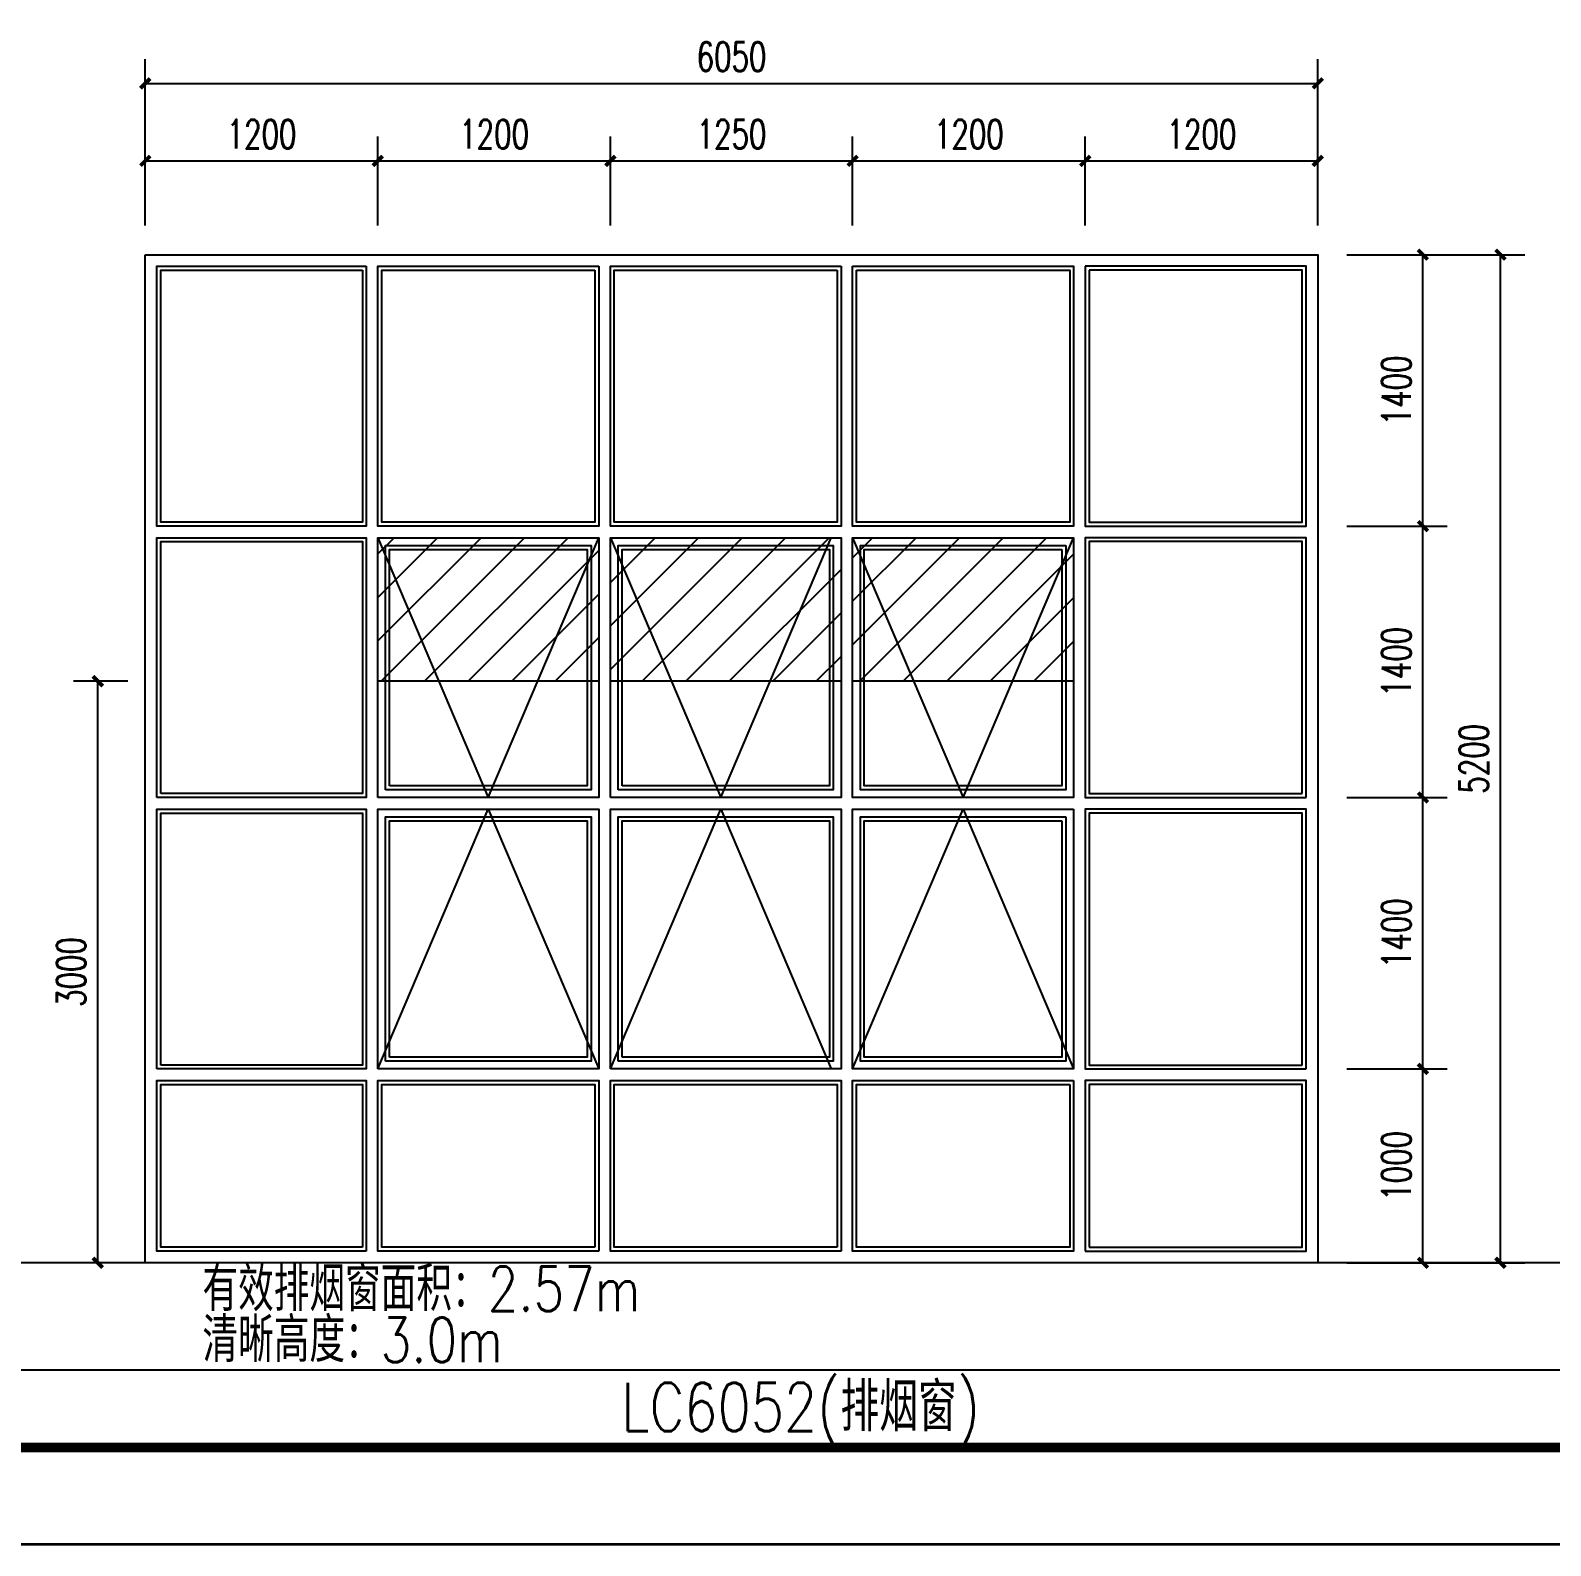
# Model space of a CAD drawing. Extents: x 1738711 to 2346805, y 1189731 to 2516152.
# Drawn here: x 1969735 to 1977579, y 1283464 to 1291279 of the extents above; entities that cross this region are included whole.
import ezdxf
from ezdxf.enums import TextEntityAlignment as Align

# ---------------------------------------------------------------- set-up
doc = ezdxf.new("R2010")
doc.units = 0
doc.header["$LTSCALE"] = 1000
doc.header["$MEASUREMENT"] = 0
doc.linetypes.add('复件 140224通州运河二期售楼部条件图_t3$0$X-ME SHAFT SH$0$X-B2$0$WATER_LINE', pattern=[0])
for name, color, linetype in [('DOTE', 1, 'Continuous'), ('PUB_DIM', 3, 'Continuous'), ('PUB_TEXT', 7, 'Continuous'), ('TK', 4, 'Continuous'), ('WINDOW', 144, 'Continuous'), ('看线', 8, 'Continuous')]:
    doc.layers.add(name, color=color, linetype=linetype)
doc.styles.add('_TCH_DIM_T3', font='SIMPLEX', dxfattribs={"width": 0.705882, "bigfont": 'GBCBIG'})
doc.styles.add('HZ', font='rs', dxfattribs={"bigfont": 'hztxt'})
doc.styles.add('宋体', font='SIMSUN.TTF', dxfattribs={"width": 0.75})
doc.dimstyles.new('_TCH_ARCH&&50', dxfattribs={"dimtxt": 148.75, "dimasz": 50, "dimexe": 125, "dimexo": 150, "dimgap": 63.125, "dimtad": 1, "dimdec": 0, "dimzin": 0, "dimdsep": 46, "dimtxsty": '_TCH_DIM_T3', "dimblk": 'ARCHTICK', "dimcen": 0.09, "dimclrt": 7, "dimazin": 2, "dimtfac": 1, "dimtdec": 0, "dimtix": 1, "dimtmove": 2, "dimatfit": 3, "dimfxl": 50, "dimtolj": 1, "dimtzin": 0, "dimarcsym": 0})

# ---------------------------------------------------------------- blocks, each defined once
blk = doc.blocks.new('hearhreahreah')
at = {"layer": 'WINDOW', "color": 4, "linetype": '复件 140224通州运河二期售楼部条件图_t3$0$X-ME SHAFT SH$0$X-B2$0$WATER_LINE'}
blk.add_lwpolyline([(1962843.7, 1282583.4), (1968893.7, 1282583.4), (1968893.7, 1277383.4), (1962843.7, 1277383.4)], close=True, dxfattribs=at)
at = {"layer": 'WINDOW', "linetype": '复件 140224通州运河二期售楼部条件图_t3$0$X-ME SHAFT SH$0$X-B2$0$WATER_LINE'}
for points in [[(1963983.7, 1282523.4), (1963983.7, 1281183.4), (1962903.7, 1281183.4), (1962903.7, 1282523.4), (1963983.7, 1282523.4)], [(1965183.7, 1282523.4), (1965183.7, 1281183.4), (1964043.7, 1281183.4), (1964043.7, 1282523.4), (1965183.7, 1282523.4)], [(1966433.7, 1282523.4), (1966433.7, 1281183.4), (1965243.7, 1281183.4), (1965243.7, 1282523.4), (1966433.7, 1282523.4)], [(1966493.7, 1282523.4), (1967633.7, 1282523.4), (1967633.7, 1281183.4), (1966493.7, 1281183.4), (1966493.7, 1282523.4)], [(1967693.7, 1282523.4), (1967693.7, 1281183.4), (1968833.7, 1281183.4), (1968833.7, 1282523.4), (1967693.7, 1282523.4)], [(1962903.7, 1279783.4), (1962903.7, 1281123.4), (1963983.7, 1281123.4), (1963983.7, 1279783.4), (1962903.7, 1279783.4)], [(1964043.7, 1279783.4), (1964043.7, 1281123.4), (1965183.7, 1281123.4), (1965183.7, 1279783.4), (1964043.7, 1279783.4)], [(1965243.7, 1279783.4), (1965243.7, 1281123.4), (1966433.7, 1281123.4), (1966433.7, 1279783.4), (1965243.7, 1279783.4)], [(1967633.7, 1281123.4), (1967633.7, 1279783.4), (1966493.7, 1279783.4), (1966493.7, 1281123.4), (1967633.7, 1281123.4)], [(1968833.7, 1279783.4), (1968833.7, 1281123.4), (1967693.7, 1281123.4), (1967693.7, 1279783.4), (1968833.7, 1279783.4)], [(1962903.7, 1278383.4), (1962903.7, 1279723.4), (1963983.7, 1279723.4), (1963983.7, 1278383.4), (1962903.7, 1278383.4)], [(1964043.7, 1278383.4), (1964043.7, 1279723.4), (1965183.7, 1279723.4), (1965183.7, 1278383.4), (1964043.7, 1278383.4)], [(1965243.7, 1278383.4), (1965243.7, 1279723.4), (1966433.7, 1279723.4), (1966433.7, 1278383.4), (1965243.7, 1278383.4)], [(1967633.7, 1279723.4), (1967633.7, 1278383.4), (1966493.7, 1278383.4), (1966493.7, 1279723.4), (1967633.7, 1279723.4)], [(1968833.7, 1278383.4), (1968833.7, 1279723.4), (1967693.7, 1279723.4), (1967693.7, 1278383.4), (1968833.7, 1278383.4)], [(1963983.7, 1277443.4), (1962903.7, 1277443.4), (1962903.7, 1278323.4), (1963983.7, 1278323.4), (1963983.7, 1277443.4)], [(1965183.7, 1277443.4), (1964043.7, 1277443.4), (1964043.7, 1278323.4), (1965183.7, 1278323.4), (1965183.7, 1277443.4)], [(1966433.7, 1277443.4), (1965243.7, 1277443.4), (1965243.7, 1278323.4), (1966433.7, 1278323.4), (1966433.7, 1277443.4)], [(1967633.7, 1278323.4), (1967633.7, 1277443.4), (1966493.7, 1277443.4), (1966493.7, 1278323.4), (1967633.7, 1278323.4)], [(1967693.7, 1277443.4), (1968833.7, 1277443.4), (1968833.7, 1278323.4), (1967693.7, 1278323.4), (1967693.7, 1277443.4)]]:
    blk.add_lwpolyline(points, dxfattribs=at)
for points in [[(1963963.7, 1282503.4), (1963963.7, 1281203.4), (1962923.7, 1281203.4), (1962923.7, 1282503.4)], [(1965163.7, 1282503.4), (1965163.7, 1281203.4), (1964063.7, 1281203.4), (1964063.7, 1282503.4)], [(1966413.7, 1282503.4), (1966413.7, 1281203.4), (1965263.7, 1281203.4), (1965263.7, 1282503.4)], [(1966513.7, 1282503.4), (1967613.7, 1282503.4), (1967613.7, 1281203.4), (1966513.7, 1281203.4)], [(1967713.7, 1282503.4), (1967713.7, 1281203.4), (1968813.7, 1281203.4), (1968813.7, 1282503.4)], [(1962923.7, 1279803.4), (1962923.7, 1281103.4), (1963963.7, 1281103.4), (1963963.7, 1279803.4)], [(1964083.7, 1279823.4), (1964083.7, 1281083.4), (1965143.7, 1281083.4), (1965143.7, 1279823.4)], [(1965283.7, 1279823.4), (1965283.7, 1281083.4), (1966393.7, 1281083.4), (1966393.7, 1279823.4)], [(1967593.7, 1281083.4), (1967593.7, 1279823.4), (1966533.7, 1279823.4), (1966533.7, 1281083.4)], [(1968813.7, 1279803.4), (1968813.7, 1281103.4), (1967713.7, 1281103.4), (1967713.7, 1279803.4)], [(1964103.7, 1279843.4), (1964103.7, 1281063.4), (1965123.7, 1281063.4), (1965123.7, 1279843.4)], [(1965303.7, 1279843.4), (1965303.7, 1281063.4), (1966373.7, 1281063.4), (1966373.7, 1279843.4)], [(1967573.7, 1281063.4), (1967573.7, 1279843.4), (1966553.7, 1279843.4), (1966553.7, 1281063.4)], [(1962923.7, 1278403.4), (1962923.7, 1279703.4), (1963963.7, 1279703.4), (1963963.7, 1278403.4)], [(1964083.7, 1278423.4), (1964083.7, 1279683.4), (1965143.7, 1279683.4), (1965143.7, 1278423.4)], [(1964103.7, 1278443.4), (1964103.7, 1279663.4), (1965123.7, 1279663.4), (1965123.7, 1278443.4)], [(1965283.7, 1278423.4), (1965283.7, 1279683.4), (1966393.7, 1279683.4), (1966393.7, 1278423.4)], [(1965303.7, 1278443.4), (1965303.7, 1279663.4), (1966373.7, 1279663.4), (1966373.7, 1278443.4)], [(1967593.7, 1279683.4), (1967593.7, 1278423.4), (1966533.7, 1278423.4), (1966533.7, 1279683.4)], [(1967573.7, 1279663.4), (1967573.7, 1278443.4), (1966553.7, 1278443.4), (1966553.7, 1279663.4)], [(1968813.7, 1278403.4), (1968813.7, 1279703.4), (1967713.7, 1279703.4), (1967713.7, 1278403.4)], [(1963963.7, 1277463.4), (1962923.7, 1277463.4), (1962923.7, 1278303.4), (1963963.7, 1278303.4)], [(1965163.7, 1277463.4), (1964063.7, 1277463.4), (1964063.7, 1278303.4), (1965163.7, 1278303.4)], [(1966413.7, 1277463.4), (1965263.7, 1277463.4), (1965263.7, 1278303.4), (1966413.7, 1278303.4)], [(1967613.7, 1278303.4), (1967613.7, 1277463.4), (1966513.7, 1277463.4), (1966513.7, 1278303.4)], [(1967713.7, 1277463.4), (1968813.7, 1277463.4), (1968813.7, 1278303.4), (1967713.7, 1278303.4)]]:
    blk.add_lwpolyline(points, close=True, dxfattribs=at)
at = {"layer": '看线'}
for points in [[(1964043.7, 1281123.4), (1964613.7, 1279783.4), (1965183.7, 1281123.4)], [(1965243.7, 1281123.4), (1965813.7, 1279783.4), (1966383.7, 1281123.4)], [(1966493.7, 1281123.4), (1967063.7, 1279783.4), (1967633.7, 1281123.4)], [(1964043.7, 1278383.4), (1964613.7, 1279723.4), (1965183.7, 1278383.4)], [(1965243.7, 1278383.4), (1965813.7, 1279723.4), (1966383.7, 1278383.4)], [(1966493.7, 1278383.4), (1967063.7, 1279723.4), (1967633.7, 1278383.4)]]:
    blk.add_lwpolyline(points, dxfattribs=at)
blk = doc.blocks.new('hjashrtahreahe')
at = {"layer": 'TK', "color": 7, "const_width": 25}
blk.add_lwpolyline([(0, 59400), (84100, 59400), (84100, 0), (0, 0)], close=True, dxfattribs=at)
at = {"layer": 'TK', "color": 3, "const_width": 100}
blk.add_lwpolyline([(2500, 1000), (2500, 58400), (83100, 58400), (83100, 1000)], close=True, dxfattribs=at)
at = {"layer": 'TK', "style": '宋体', "width": 0.75}
for tag, height, p in [('项目负责人', 350, (6003, 57089)), ('专业负责人', 350, (6003, 56224)), ('设计人', 350, (6003, 55419)), ('版号1', 250, (77304, 22193)), ('时间1', 250, (82405, 22193)), ('版号2', 250, (77304, 21593)), ('时间2', 250, (82405, 21593)), ('版号3', 250, (77304, 20993)), ('时间3', 250, (82405, 20993)), ('建筑会签', 0.0001, (78978, 2403)), ('电气会签', 0.0001, (82128, 2403)), ('结构会签', 0.0001, (78978, 1803)), ('暖通会签', 0.0001, (82128, 1803)), ('给排水会签', 0.0001, (78978, 1250)), ('智能化会签', 0.0001, (82128, 1250))]:
    blk.add_attdef(tag, text='', height=height, dxfattribs=at).set_placement(p, align=Align.CENTER)
for tag, p in [('合作设计单位', (80816, 48986)), ('版号说明1', (79854, 22318)), ('版号说明2', (79854, 21718)), ('版号说明3', (79854, 21118)), ('浙江绿储科技有限公司', (80545, 16036)), ('百兆瓦级集中式熔盐储能关键', (80545, 14953)), ('设备研发及制造基地项目', (80545, 14603)), ('1#研发楼', (80545, 13636)), ('图名', (80545, 12436)), ('工程编号', (78978, 11461)), ('子项编号', (82128, 11461)), ('建筑', (78978, 10711)), ('图号', (82128, 10711)), ('施工图', (78978, 9961)), ('2023.03', (82128, 9961)), ('审定', (79353, 8461)), ('审核', (79353, 7711)), ('工程负责', (79353, 6961)), ('专业负责', (79353, 6211)), ('设计', (79353, 5461)), ('制图', (79353, 4711)), ('校对', (79353, 3961))]:
    blk.add_attdef(tag, text='', height=250, dxfattribs=at).set_placement(p, align=Align.MIDDLE_CENTER)
blk = doc.blocks.new('_ArchTick')
at = {"color": 0, "linetype": 'ByBlock', "const_width": 0.4}
blk.add_lwpolyline([(-0.5, -0.5), (0.5, 0.5)], dxfattribs=at)
blk = doc.blocks.new('*D230')
at = {"layer": 'Defpoints', "color": 0, "transparency": 16777216}
for p in [(1970082.4, 1287922.5), (1970387.5, 1287922.5), (1970387.5, 1284922.5)]:
    blk.add_point(p, dxfattribs=at)
at = {"layer": 'PUB_DIM', "color": 0, "lineweight": -2, "transparency": 16777216}
for p, q in [((1970237.5, 1287922.5), (1969957.4, 1287922.5)), ((1970082.4, 1284922.5), (1970082.4, 1287922.5)), ((1970237.5, 1284922.5), (1969957.4, 1284922.5))]:
    blk.add_line(p, q, dxfattribs=at)
at = {"layer": 'PUB_DIM', "color": 0, "lineweight": -2, "transparency": 16777216, "xscale": 50, "yscale": 50, "zscale": 50}
for p, rotation in [((1970082.4, 1287922.5), 90), ((1970082.4, 1284922.5), 270)]:
    blk.add_blockref('_ArchTick', p, dxfattribs=dict(at, rotation=rotation))
at = {"layer": 'PUB_DIM', "color": 7, "transparency": 16777216, "insert": (1969944.9, 1286422.5), "char_height": 148.75, "attachment_point": 5, "rotation": 90, "style": '_TCH_DIM_T3'}
blk.add_mtext('\\A1;3000', dxfattribs=at)
blk = doc.blocks.new('*D942')
at = {"layer": 'Defpoints', "color": 0, "transparency": 16777216}
for p in [(1976377.5, 1291006.4), (1970327.5, 1290522.5), (1976377.5, 1290522.5)]:
    blk.add_point(p, dxfattribs=at)
at = {"layer": 'PUB_DIM', "color": 0, "lineweight": -2, "transparency": 16777216}
for p, q in [((1970327.5, 1290672.5), (1970327.5, 1291131.4)), ((1976377.5, 1290672.5), (1976377.5, 1291131.4)), ((1970327.5, 1291006.4), (1976377.5, 1291006.4))]:
    blk.add_line(p, q, dxfattribs=at)
at = {"layer": 'PUB_DIM', "color": 0, "lineweight": -2, "transparency": 16777216, "xscale": 50, "yscale": 50, "zscale": 50, "rotation": 180}
blk.add_blockref('_ArchTick', (1970327.5, 1291006.4), dxfattribs=at)
at = {"layer": 'PUB_DIM', "color": 0, "lineweight": -2, "transparency": 16777216, "xscale": 50, "yscale": 50, "zscale": 50}
blk.add_blockref('_ArchTick', (1976377.5, 1291006.4), dxfattribs=at)
at = {"layer": 'PUB_DIM', "color": 7, "transparency": 16777216, "insert": (1973352.5, 1291143.9), "char_height": 148.75, "attachment_point": 5, "style": '_TCH_DIM_T3'}
blk.add_mtext('\\A1;6050', dxfattribs=at)
blk = doc.blocks.new('*D943')
at = {"layer": 'Defpoints', "color": 0, "transparency": 16777216}
for p in [(1971527.5, 1290606.4), (1970327.5, 1290122.5), (1971527.5, 1290122.5)]:
    blk.add_point(p, dxfattribs=at)
at = {"layer": 'PUB_DIM', "color": 0, "lineweight": -2, "transparency": 16777216}
for p, q in [((1970327.5, 1290272.5), (1970327.5, 1290731.4)), ((1971527.5, 1290272.5), (1971527.5, 1290731.4)), ((1970327.5, 1290606.4), (1971527.5, 1290606.4))]:
    blk.add_line(p, q, dxfattribs=at)
at = {"layer": 'PUB_DIM', "color": 0, "lineweight": -2, "transparency": 16777216, "xscale": 50, "yscale": 50, "zscale": 50, "rotation": 180}
blk.add_blockref('_ArchTick', (1970327.5, 1290606.4), dxfattribs=at)
at = {"layer": 'PUB_DIM', "color": 0, "lineweight": -2, "transparency": 16777216, "xscale": 50, "yscale": 50, "zscale": 50}
blk.add_blockref('_ArchTick', (1971527.5, 1290606.4), dxfattribs=at)
at = {"layer": 'PUB_DIM', "color": 7, "transparency": 16777216, "insert": (1970927.5, 1290743.9), "char_height": 148.75, "attachment_point": 5, "style": '_TCH_DIM_T3'}
blk.add_mtext('\\A1;1200', dxfattribs=at)
blk = doc.blocks.new('*D944')
at = {"layer": 'Defpoints', "color": 0, "transparency": 16777216}
for p in [(1972727.5, 1290606.4), (1971527.5, 1290122.5), (1972727.5, 1290122.5)]:
    blk.add_point(p, dxfattribs=at)
at = {"layer": 'PUB_DIM', "color": 0, "lineweight": -2, "transparency": 16777216}
for p, q in [((1971527.5, 1290272.5), (1971527.5, 1290731.4)), ((1972727.5, 1290272.5), (1972727.5, 1290731.4)), ((1971527.5, 1290606.4), (1972727.5, 1290606.4))]:
    blk.add_line(p, q, dxfattribs=at)
at = {"layer": 'PUB_DIM', "color": 0, "lineweight": -2, "transparency": 16777216, "xscale": 50, "yscale": 50, "zscale": 50, "rotation": 180}
blk.add_blockref('_ArchTick', (1971527.5, 1290606.4), dxfattribs=at)
at = {"layer": 'PUB_DIM', "color": 0, "lineweight": -2, "transparency": 16777216, "xscale": 50, "yscale": 50, "zscale": 50}
blk.add_blockref('_ArchTick', (1972727.5, 1290606.4), dxfattribs=at)
at = {"layer": 'PUB_DIM', "color": 7, "transparency": 16777216, "insert": (1972127.5, 1290743.9), "char_height": 148.75, "attachment_point": 5, "style": '_TCH_DIM_T3'}
blk.add_mtext('\\A1;1200', dxfattribs=at)
blk = doc.blocks.new('*D945')
at = {"layer": 'Defpoints', "color": 0, "transparency": 16777216}
for p in [(1973977.5, 1290606.4), (1972727.5, 1290122.5), (1973977.5, 1290122.5)]:
    blk.add_point(p, dxfattribs=at)
at = {"layer": 'PUB_DIM', "color": 0, "lineweight": -2, "transparency": 16777216}
for p, q in [((1972727.5, 1290272.5), (1972727.5, 1290731.4)), ((1973977.5, 1290272.5), (1973977.5, 1290731.4)), ((1972727.5, 1290606.4), (1973977.5, 1290606.4))]:
    blk.add_line(p, q, dxfattribs=at)
at = {"layer": 'PUB_DIM', "color": 0, "lineweight": -2, "transparency": 16777216, "xscale": 50, "yscale": 50, "zscale": 50, "rotation": 180}
blk.add_blockref('_ArchTick', (1972727.5, 1290606.4), dxfattribs=at)
at = {"layer": 'PUB_DIM', "color": 0, "lineweight": -2, "transparency": 16777216, "xscale": 50, "yscale": 50, "zscale": 50}
blk.add_blockref('_ArchTick', (1973977.5, 1290606.4), dxfattribs=at)
at = {"layer": 'PUB_DIM', "color": 7, "transparency": 16777216, "insert": (1973352.5, 1290743.9), "char_height": 148.75, "attachment_point": 5, "style": '_TCH_DIM_T3'}
blk.add_mtext('\\A1;1250', dxfattribs=at)
blk = doc.blocks.new('*D946')
at = {"layer": 'Defpoints', "color": 0, "transparency": 16777216}
for p in [(1975177.5, 1290606.4), (1973977.5, 1290122.5), (1975177.5, 1290122.5)]:
    blk.add_point(p, dxfattribs=at)
at = {"layer": 'PUB_DIM', "color": 0, "lineweight": -2, "transparency": 16777216}
for p, q in [((1973977.5, 1290272.5), (1973977.5, 1290731.4)), ((1975177.5, 1290272.5), (1975177.5, 1290731.4)), ((1973977.5, 1290606.4), (1975177.5, 1290606.4))]:
    blk.add_line(p, q, dxfattribs=at)
at = {"layer": 'PUB_DIM', "color": 0, "lineweight": -2, "transparency": 16777216, "xscale": 50, "yscale": 50, "zscale": 50, "rotation": 180}
blk.add_blockref('_ArchTick', (1973977.5, 1290606.4), dxfattribs=at)
at = {"layer": 'PUB_DIM', "color": 0, "lineweight": -2, "transparency": 16777216, "xscale": 50, "yscale": 50, "zscale": 50}
blk.add_blockref('_ArchTick', (1975177.5, 1290606.4), dxfattribs=at)
at = {"layer": 'PUB_DIM', "color": 7, "transparency": 16777216, "insert": (1974577.5, 1290743.9), "char_height": 148.75, "attachment_point": 5, "style": '_TCH_DIM_T3'}
blk.add_mtext('\\A1;1200', dxfattribs=at)
blk = doc.blocks.new('*D947')
at = {"layer": 'Defpoints', "color": 0, "transparency": 16777216}
for p in [(1976377.5, 1290606.4), (1975177.5, 1290122.5), (1976377.5, 1290122.5)]:
    blk.add_point(p, dxfattribs=at)
at = {"layer": 'PUB_DIM', "color": 0, "lineweight": -2, "transparency": 16777216}
for p, q in [((1975177.5, 1290272.5), (1975177.5, 1290731.4)), ((1976377.5, 1290272.5), (1976377.5, 1290731.4)), ((1975177.5, 1290606.4), (1976377.5, 1290606.4))]:
    blk.add_line(p, q, dxfattribs=at)
at = {"layer": 'PUB_DIM', "color": 0, "lineweight": -2, "transparency": 16777216, "xscale": 50, "yscale": 50, "zscale": 50, "rotation": 180}
blk.add_blockref('_ArchTick', (1975177.5, 1290606.4), dxfattribs=at)
at = {"layer": 'PUB_DIM', "color": 0, "lineweight": -2, "transparency": 16777216, "xscale": 50, "yscale": 50, "zscale": 50}
blk.add_blockref('_ArchTick', (1976377.5, 1290606.4), dxfattribs=at)
at = {"layer": 'PUB_DIM', "color": 7, "transparency": 16777216, "insert": (1975777.5, 1290743.9), "char_height": 148.75, "attachment_point": 5, "style": '_TCH_DIM_T3'}
blk.add_mtext('\\A1;1200', dxfattribs=at)
blk = doc.blocks.new('*D948')
at = {"layer": 'Defpoints', "color": 0, "transparency": 16777216}
for p in [(1976777.5, 1290122.5), (1977320.3, 1290122.5), (1976777.5, 1284922.5)]:
    blk.add_point(p, dxfattribs=at)
at = {"layer": 'PUB_DIM', "color": 0, "lineweight": -2, "transparency": 16777216}
for p, q in [((1976927.5, 1290122.5), (1977445.3, 1290122.5)), ((1977320.3, 1284922.5), (1977320.3, 1290122.5)), ((1976927.5, 1284922.5), (1977445.3, 1284922.5))]:
    blk.add_line(p, q, dxfattribs=at)
at = {"layer": 'PUB_DIM', "color": 0, "lineweight": -2, "transparency": 16777216, "xscale": 50, "yscale": 50, "zscale": 50}
for p, rotation in [((1977320.3, 1290122.5), 90), ((1977320.3, 1284922.5), 270)]:
    blk.add_blockref('_ArchTick', p, dxfattribs=dict(at, rotation=rotation))
at = {"layer": 'PUB_DIM', "color": 7, "transparency": 16777216, "insert": (1977182.8, 1287522.5), "char_height": 148.75, "attachment_point": 5, "rotation": 90, "style": '_TCH_DIM_T3'}
blk.add_mtext('\\A1;5200', dxfattribs=at)
blk = doc.blocks.new('*D949')
at = {"layer": 'Defpoints', "color": 0, "transparency": 16777216}
for p in [(1976377.5, 1285922.5), (1976920.3, 1285922.5), (1976377.5, 1284922.5)]:
    blk.add_point(p, dxfattribs=at)
at = {"layer": 'PUB_DIM', "color": 0, "lineweight": -2, "transparency": 16777216}
for p, q in [((1976527.5, 1285922.5), (1977045.3, 1285922.5)), ((1976920.3, 1284922.5), (1976920.3, 1285922.5)), ((1976527.5, 1284922.5), (1977045.3, 1284922.5))]:
    blk.add_line(p, q, dxfattribs=at)
at = {"layer": 'PUB_DIM', "color": 0, "lineweight": -2, "transparency": 16777216, "xscale": 50, "yscale": 50, "zscale": 50}
for p, rotation in [((1976920.3, 1285922.5), 90), ((1976920.3, 1284922.5), 270)]:
    blk.add_blockref('_ArchTick', p, dxfattribs=dict(at, rotation=rotation))
at = {"layer": 'PUB_DIM', "color": 7, "transparency": 16777216, "insert": (1976782.8, 1285422.5), "char_height": 148.75, "attachment_point": 5, "rotation": 90, "style": '_TCH_DIM_T3'}
blk.add_mtext('\\A1;1000', dxfattribs=at)
blk = doc.blocks.new('*D950')
at = {"layer": 'Defpoints', "color": 0, "transparency": 16777216}
for p in [(1976377.5, 1287322.5), (1976920.3, 1287322.5), (1976377.5, 1285922.5)]:
    blk.add_point(p, dxfattribs=at)
at = {"layer": 'PUB_DIM', "color": 0, "lineweight": -2, "transparency": 16777216}
for p, q in [((1976527.5, 1287322.5), (1977045.3, 1287322.5)), ((1976920.3, 1285922.5), (1976920.3, 1287322.5)), ((1976527.5, 1285922.5), (1977045.3, 1285922.5))]:
    blk.add_line(p, q, dxfattribs=at)
at = {"layer": 'PUB_DIM', "color": 0, "lineweight": -2, "transparency": 16777216, "xscale": 50, "yscale": 50, "zscale": 50}
for p, rotation in [((1976920.3, 1287322.5), 90), ((1976920.3, 1285922.5), 270)]:
    blk.add_blockref('_ArchTick', p, dxfattribs=dict(at, rotation=rotation))
at = {"layer": 'PUB_DIM', "color": 7, "transparency": 16777216, "insert": (1976782.8, 1286622.5), "char_height": 148.75, "attachment_point": 5, "rotation": 90, "style": '_TCH_DIM_T3'}
blk.add_mtext('\\A1;1400', dxfattribs=at)
blk = doc.blocks.new('*D951')
at = {"layer": 'Defpoints', "color": 0, "transparency": 16777216}
for p in [(1976377.5, 1288722.5), (1976920.3, 1288722.5), (1976377.5, 1287322.5)]:
    blk.add_point(p, dxfattribs=at)
at = {"layer": 'PUB_DIM', "color": 0, "lineweight": -2, "transparency": 16777216}
for p, q in [((1976527.5, 1288722.5), (1977045.3, 1288722.5)), ((1976920.3, 1287322.5), (1976920.3, 1288722.5)), ((1976527.5, 1287322.5), (1977045.3, 1287322.5))]:
    blk.add_line(p, q, dxfattribs=at)
at = {"layer": 'PUB_DIM', "color": 0, "lineweight": -2, "transparency": 16777216, "xscale": 50, "yscale": 50, "zscale": 50}
for p, rotation in [((1976920.3, 1288722.5), 90), ((1976920.3, 1287322.5), 270)]:
    blk.add_blockref('_ArchTick', p, dxfattribs=dict(at, rotation=rotation))
at = {"layer": 'PUB_DIM', "color": 7, "transparency": 16777216, "insert": (1976782.8, 1288022.5), "char_height": 148.75, "attachment_point": 5, "rotation": 90, "style": '_TCH_DIM_T3'}
blk.add_mtext('\\A1;1400', dxfattribs=at)
blk = doc.blocks.new('*D952')
at = {"layer": 'Defpoints', "color": 0, "transparency": 16777216}
for p in [(1976377.5, 1290122.5), (1976920.3, 1290122.5), (1976377.5, 1288722.5)]:
    blk.add_point(p, dxfattribs=at)
at = {"layer": 'PUB_DIM', "color": 0, "lineweight": -2, "transparency": 16777216}
for p, q in [((1976527.5, 1290122.5), (1977045.3, 1290122.5)), ((1976920.3, 1288722.5), (1976920.3, 1290122.5)), ((1976527.5, 1288722.5), (1977045.3, 1288722.5))]:
    blk.add_line(p, q, dxfattribs=at)
at = {"layer": 'PUB_DIM', "color": 0, "lineweight": -2, "transparency": 16777216, "xscale": 50, "yscale": 50, "zscale": 50}
for p, rotation in [((1976920.3, 1290122.5), 90), ((1976920.3, 1288722.5), 270)]:
    blk.add_blockref('_ArchTick', p, dxfattribs=dict(at, rotation=rotation))
at = {"layer": 'PUB_DIM', "color": 7, "transparency": 16777216, "insert": (1976782.8, 1289422.5), "char_height": 148.75, "attachment_point": 5, "rotation": 90, "style": '_TCH_DIM_T3'}
blk.add_mtext('\\A1;1400', dxfattribs=at)

msp = doc.modelspace()

# ---------------------------------------------------------------- hatches: boundary and pattern name
at = {"layer": '看线'}
h = msp.add_hatch(dxfattribs=at)
h.set_pattern_fill('ANSI31', color=1, scale=100, style=0)
h.set_pattern_definition([(45, (0, 0), (-112.253202, 112.253202), [])])
h.paths.add_polyline_path([(1971527.5, 1288662.5), (1972667.5, 1288662.5), (1972667.5, 1287922.5), (1971527.5, 1287922.5)])
h.paths.add_polyline_path([(1972727.5, 1288662.5), (1973917.5, 1288662.5), (1973917.5, 1287922.5), (1972727.5, 1287922.5)])
h.paths.add_polyline_path([(1973977.5, 1288662.5), (1975117.5, 1288662.5), (1975117.5, 1287922.5), (1973977.5, 1287922.5)])

# ---------------------------------------------------------------- linework, layer by layer
at = {"layer": 'DOTE'}
msp.add_line((1978183.1, 1284922.5), (1941133.1, 1284922.5), dxfattribs=at)
at = {"layer": '看线', "ltscale": 3}
msp.add_line((1941133.1, 1284370.1), (1978183.1, 1284370.1), dxfattribs=at)
at = {"layer": '看线', "color": 1}
for points in [[(1971527.5, 1288662.5), (1972667.5, 1288662.5), (1972667.5, 1287922.5), (1971527.5, 1287922.5)], [(1972727.5, 1288662.5), (1973917.5, 1288662.5), (1973917.5, 1287922.5), (1972727.5, 1287922.5)], [(1973977.5, 1288662.5), (1975117.5, 1288662.5), (1975117.5, 1287922.5), (1973977.5, 1287922.5)]]:
    msp.add_lwpolyline(points, close=True, dxfattribs=at)

# ---------------------------------------------------------------- block references
at = {"xscale": 0.5, "yscale": 0.5, "zscale": 0.5}
msp.add_blockref('hjashrtahreahe', (1939883.1, 1283470.1), dxfattribs=at)
msp.add_blockref('hearhreahreah', (7483.8, 7539.1))

# ---------------------------------------------------------------- texts
at = {"layer": 'PUB_TEXT', "style": 'HZ', "width": 0.8}
for s, height, p in [('有效排烟窗面积：2.57m', 230, (1970622.4, 1284673.3)), ('清晰高度：3.0m', 230, (1970622.4, 1284409.7)), ('LC6052(排烟窗)', 250, (1972783.3, 1284054))]:
    msp.add_text(s, height=height, dxfattribs=at).set_placement(p)

# ---------------------------------------------------------------- dimensions: what is measured, and where the dimension line sits
at = {"layer": 'PUB_DIM'}
for p1, p2, distance, picture, middle in [((1970327.5, 1290522.5), (1976377.5, 1290522.5), 483.8, '*D942', (1973352.5, 1291143.9)), ((1970327.5, 1290122.5), (1971527.5, 1290122.5), 483.8, '*D943', (1970927.5, 1290743.9)), ((1971527.5, 1290122.5), (1972727.5, 1290122.5), 483.8, '*D944', (1972127.5, 1290743.9)), ((1972727.5, 1290122.5), (1973977.5, 1290122.5), 483.8, '*D945', (1973352.5, 1290743.9)), ((1973977.5, 1290122.5), (1975177.5, 1290122.5), 483.8, '*D946', (1974577.5, 1290743.9)), ((1975177.5, 1290122.5), (1976377.5, 1290122.5), 483.8, '*D947', (1975777.5, 1290743.9)), ((1976377.5, 1288722.5), (1976377.5, 1290122.5), -542.7, '*D952', (1976782.8, 1289422.5)), ((1976777.5, 1284922.5), (1976777.5, 1290122.5), -542.7, '*D948', (1977182.8, 1287522.5)), ((1976377.5, 1287322.5), (1976377.5, 1288722.5), -542.7, '*D951', (1976782.8, 1288022.5)), ((1970387.5, 1284922.5), (1970387.5, 1287922.5), 305.1, '*D230', (1969944.9, 1286422.5)), ((1976377.5, 1285922.5), (1976377.5, 1287322.5), -542.7, '*D950', (1976782.8, 1286622.5)), ((1976377.5, 1284922.5), (1976377.5, 1285922.5), -542.7, '*D949', (1976782.8, 1285422.5))]:
    dim = msp.add_aligned_dim(p1=p1, p2=p2, distance=distance, dimstyle='_TCH_ARCH&&50', dxfattribs=at)
    dim.commit()
    dim.dimension.update_dxf_attribs({"geometry": picture, "text_midpoint": middle})

doc.saveas('drawing.dxf')
